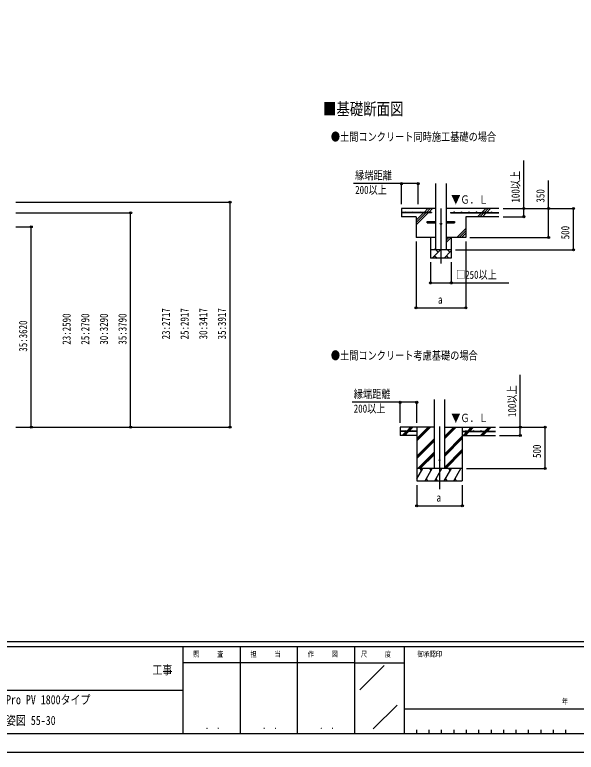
# Model space of a CAD drawing. Units: millimetres, scale not verified. Extents: x -12615 to 12615, y -8910 to 8910.
# Drawn here: x 1855 to 8634, y -8910 to 0 of the extents above; entities that cross this region are included whole.
import ezdxf
from ezdxf.enums import TextEntityAlignment as Align

# ---------------------------------------------------------------- set-up
doc = ezdxf.new("R2010")
doc.units = ezdxf.units.MM
doc.header["$LTSCALE"] = 40
for name, color, linetype in [('0-2_USER1', 3, 'Continuous'), ('0-3_YKK_12', 2, 'Continuous'), ('0-4_YKK_13', 4, 'Continuous'), ('0-5_YKK_A1', 4, 'Continuous'), ('0-6_YKK_D', 6, 'Continuous'), ('0-7_YKK_ZWAK', 7, 'Continuous')]:
    doc.layers.add(name, color=color, linetype=linetype)
doc.styles.add('ＭＳ ゴシック', font='')
doc.styles.get('ＭＳ ゴシック').set_extended_font_data('MS Gothic')

msp = doc.modelspace()

# ---------------------------------------------------------------- linework, layer by layer
at = {"layer": '0-3_YKK_12'}
for p, q in [((7000.22, -2340.08), (7000.22, -3006.03)), ((6983.15, -4972.97), (6983.15, -5732.18))]:
    msp.add_line(p, q, dxfattribs=at)
at = {"layer": '0-4_YKK_13'}
for p, q in [((6835.22, -2497.08), (6937.72, -2497.08)), ((6835.22, -2513.08), (6835.22, -2497.08)), ((6835.22, -2513.08), (6937.72, -2513.08)), ((7062.72, -2497.08), (7165.22, -2497.08)), ((7062.72, -2513.08), (7165.22, -2513.08)), ((7165.22, -2497.08), (7165.22, -2513.08))]:
    msp.add_line(p, q, dxfattribs=at)
for centre, radius in [((7000.22, -2525.08), 8), ((6983.15, -5382.18), 5)]:
    msp.add_circle(centre, radius, dxfattribs=at)
at = {"layer": '0-5_YKK_A1'}
for p, q in [((6937.72, -2840.08), (6937.72, -2040.08)), ((7062.72, -2040.08), (7062.72, -2840.08)), ((6937.72, -2340.08), (6525.22, -2340.08)), ((6525.22, -2340.08), (6525.22, -2440.08)), ((6885.22, -2387.58), (6525.22, -2387.58)), ((6885.22, -2392.58), (6525.22, -2392.58)), ((6700.22, -2540.08), (6847.72, -2392.58)), ((6700.22, -2483.52), (6791.15, -2392.58)), ((6700.22, -2511.8), (6819.43, -2392.58)), ((6796.15, -2387.58), (6843.65, -2340.08)), ((6824.43, -2387.58), (6871.93, -2340.08)), ((6852.72, -2387.58), (6900.22, -2340.08)), ((6885.22, -2387.58), (6885.22, -2392.58)), ((7700.22, -2340.08), (7062.72, -2340.08)), ((7115.22, -2387.58), (7700.22, -2387.58)), ((7115.22, -2387.58), (7115.22, -2392.58)), ((7115.22, -2392.58), (7700.22, -2392.58)), ((7443.65, -2440.08), (7491.15, -2392.58)), ((7471.93, -2440.08), (7519.43, -2392.58)), ((7496.15, -2387.58), (7543.65, -2340.08)), ((7500.22, -2440.08), (7547.72, -2392.58)), ((7524.43, -2387.58), (7571.93, -2340.08)), ((7552.72, -2387.58), (7600.22, -2340.08)), ((6700.22, -2440.08), (6525.22, -2440.08)), ((6700.22, -2440.08), (6700.22, -2690.08)), ((7700.22, -2440.08), (7300.22, -2440.08)), ((7300.22, -2440.08), (7300.22, -2690.08)), ((7193.65, -2690.08), (7300.22, -2583.52)), ((7221.93, -2690.08), (7300.22, -2611.8)), ((7250.22, -2690.08), (7300.22, -2640.08)), ((6937.72, -2690.08), (6700.22, -2690.08)), ((6875.22, -2690.08), (6875.22, -2940.08)), ((7062.72, -2751.75), (7124.38, -2690.08)), ((7062.72, -2723.47), (7096.1, -2690.08)), ((7300.22, -2690.08), (7062.72, -2690.08)), ((7125.22, -2690.08), (7125.22, -2940.08)), ((7125.22, -2840.08), (6875.22, -2840.08)), ((6895.95, -2940.08), (6995.95, -2840.08)), ((6917.82, -2840.08), (6937.72, -2820.18)), ((6967.4, -2868.64), (6938.85, -2840.08)), ((7108.82, -2868.64), (7080.27, -2840.08)), ((7125.22, -2940.08), (6875.22, -2940.08)), ((6924.51, -2911.53), (6953.06, -2940.08)), ((7037.37, -2940.08), (7125.22, -2852.24)), ((7065.93, -2911.53), (7094.48, -2940.08)), ((6920.65, -5482.18), (6920.65, -4646.83)), ((7045.65, -5482.18), (7045.65, -4646.83)), ((6587.12, -5029.68), (6634.62, -4982.18)), ((6601.26, -5029.68), (6648.76, -4982.18)), ((6615.4, -5029.68), (6662.9, -4982.18)), ((6708.15, -4982.18), (6708.15, -5632.18)), ((6708.15, -5149.06), (6875.04, -4982.18)), ((6708.15, -5134.92), (6860.89, -4982.18)), ((6708.15, -5120.78), (6846.75, -4982.18)), ((7045.65, -5119.93), (7183.4, -4982.18)), ((7045.65, -5105.79), (7169.26, -4982.18)), ((7045.65, -5091.65), (7155.12, -4982.18)), ((7045.65, -4982.18), (7658.15, -4982.18)), ((7258.15, -4982.18), (7258.15, -5632.18)), ((7319.75, -5029.68), (7367.25, -4982.18)), ((7333.89, -5029.68), (7381.39, -4982.18)), ((7348.04, -5029.68), (7395.54, -4982.18)), ((7531.88, -5029.68), (7579.38, -4982.18)), ((7546.03, -5029.68), (7593.53, -4982.18)), ((7560.17, -5029.68), (7607.67, -4982.18)), ((6708.15, -5029.68), (6508.15, -5029.68)), ((6708.15, -5034.68), (6508.15, -5034.68)), ((6536.02, -5080.78), (6582.12, -5034.68)), ((6548.76, -5082.18), (6596.26, -5034.68)), ((6562.9, -5082.18), (6610.4, -5034.68)), ((6708.15, -5029.68), (6708.15, -5034.68)), ((7258.15, -5029.68), (7658.15, -5029.68)), ((7258.15, -5029.68), (7258.15, -5034.68)), ((7258.15, -5034.68), (7658.15, -5034.68)), ((7267.25, -5082.18), (7314.75, -5034.68)), ((7281.39, -5082.18), (7328.89, -5034.68)), ((7295.54, -5082.18), (7343.04, -5034.68)), ((7479.38, -5082.18), (7526.88, -5034.68)), ((7493.53, -5082.18), (7541.03, -5034.68)), ((7507.67, -5082.18), (7555.17, -5034.68)), ((6708.15, -5082.18), (6508.15, -5082.18)), ((6708.15, -5332.91), (6920.65, -5120.41)), ((6708.15, -5347.05), (6920.65, -5134.55)), ((6708.15, -5361.19), (6920.65, -5148.7)), ((7045.65, -5303.78), (7258.15, -5091.28)), ((7045.65, -5317.92), (7258.15, -5105.42)), ((7045.65, -5332.06), (7258.15, -5119.56)), ((7258.15, -5082.18), (7658.15, -5082.18)), ((7045.65, -5465.91), (7258.15, -5253.41)), ((6721.01, -5482.18), (6920.65, -5282.54)), ((6735.16, -5482.18), (6920.65, -5296.68)), ((6749.3, -5482.18), (6920.65, -5310.83)), ((7045.65, -5480.05), (7258.15, -5267.55)), ((7057.66, -5482.18), (7258.15, -5281.69)), ((7258.15, -5482.18), (6708.15, -5482.18)), ((6708.15, -5607.63), (6780.58, -5482.18)), ((6765.58, -5508.17), (6750.58, -5482.18)), ((6809.45, -5632.18), (6896.05, -5482.18)), ((6881.05, -5508.16), (6866.05, -5482.18)), ((6924.92, -5632.18), (7011.52, -5482.18)), ((6996.52, -5508.17), (6981.52, -5482.18)), ((7040.39, -5632.18), (7126.99, -5482.18)), ((7111.99, -5508.17), (7096.99, -5482.18)), ((7155.86, -5632.18), (7242.46, -5482.18)), ((7212.46, -5482.18), (7212.46, -5482.18)), ((6824.45, -5606.2), (6839.45, -5632.18)), ((6939.92, -5606.2), (6954.92, -5632.18)), ((7055.39, -5606.2), (7070.39, -5632.18)), ((7170.86, -5606.2), (7185.86, -5632.18)), ((6708.15, -5632.18), (7258.15, -5632.18))]:
    msp.add_line(p, q, dxfattribs=at)
msp.add_lwpolyline([(6920.65, -4982.18), (6508.15, -4982.18), (6508.15, -5082.18)], dxfattribs=at)
for centre in [(6570.22, -2385.08), (6660.22, -2385.08), (6750.22, -2385.08), (6840.22, -2385.08), (7160.22, -2385.08), (7250.22, -2385.08), (7340.22, -2385.08), (7430.22, -2385.08), (7520.22, -2385.08), (7610.22, -2385.08), (6573.15, -5027.18), (6663.15, -5027.18), (7303.15, -5027.18), (7393.15, -5027.18), (7483.15, -5027.18), (7573.15, -5027.18)]:
    msp.add_circle(centre, 2.5, dxfattribs=at)
at = {"layer": '0-6_YKK_D'}
for p, q in [((6525.22, -2290.08), (6525.22, -2039.08)), ((6725.22, -2290.08), (6725.22, -2039.08)), ((1867.81, -2264.74), (4454.96, -2264.74)), ((4453.96, -4982.18), (4453.96, -2264.74)), ((1867.81, -2392.18), (3254.96, -2392.18)), ((3253.96, -4982.18), (3253.96, -2392.18)), ((7750.22, -2340.08), (8001.22, -2340.08)), ((7750.22, -2340.08), (8601.22, -2340.08)), ((7750.22, -2340.08), (8301.22, -2340.08)), ((8600.22, -2840.08), (8600.22, -2340.08)), ((7750.22, -2440.08), (8001.22, -2440.08)), ((1867.81, -2562.18), (2054.96, -2562.18)), ((2053.96, -4982.18), (2053.96, -2562.18)), ((6700.22, -2740.08), (6700.22, -3541.08)), ((7301.22, -2740.08), (7301.22, -3541.08)), ((7350.22, -2690.08), (8301.22, -2690.08)), ((7175.22, -2840.08), (8601.22, -2840.08)), ((6875.22, -2990.08), (6875.22, -3241.08)), ((7125.22, -2990.08), (7125.22, -3241.08)), ((6700.22, -3540.08), (7301.22, -3540.08)), ((6508.15, -4932.18), (6508.15, -4681.18)), ((6708.15, -4932.18), (6708.15, -4681.18)), ((1867.81, -4982.18), (2054.96, -4982.18)), ((1867.81, -4982.18), (4454.96, -4982.18)), ((1868.81, -4982.18), (3254.96, -4982.18)), ((7708.15, -4982.18), (8259.15, -4982.18)), ((7708.15, -4982.18), (7959.15, -4982.18)), ((8258.15, -5482.18), (8258.15, -4982.18)), ((7708.15, -5082.18), (7959.15, -5082.18)), ((7308.15, -5482.18), (8259.15, -5482.18)), ((6708.15, -5682.18), (6708.15, -5933.18)), ((7258.15, -5682.18), (7258.15, -5933.18)), ((6708.15, -5932.18), (7258.15, -5932.18))]:
    msp.add_line(p, q, dxfattribs=at)
for points in [[(8000.22, -2440.08), (8000.22, -2340.08), (8000.22, -1759.48)], [(6725.22, -2040.08), (6525.22, -2040.08), (5944.62, -2040.08)], [(8300.22, -2690.08), (8300.22, -2340.08), (8300.22, -2004.28)], [(6875.22, -3240.08), (7125.22, -3240.08), (7821.02, -3240.08)], [(7958.15, -5082.18), (7958.15, -4982.18), (7958.15, -4350.58)], [(6708.15, -4682.18), (6508.15, -4682.18), (5927.55, -4682.18)]]:
    msp.add_lwpolyline(points, dxfattribs=at)
for centre in [(6525.22, -2040.08), (6725.22, -2040.08), (4453.96, -2264.74), (3253.96, -2392.18), (8000.22, -2340.08), (8300.22, -2340.08), (8600.22, -2340.08), (8000.22, -2440.08), (2053.96, -2562.18), (8300.22, -2690.08), (8600.22, -2840.08), (6875.22, -3240.08), (7125.22, -3240.08), (6700.22, -3540.08), (7301.22, -3540.08), (6508.15, -4682.18), (6708.15, -4682.18), (2053.96, -4982.18), (3253.96, -4982.18), (4453.96, -4982.18), (7958.15, -4982.18), (8258.15, -4982.18), (7958.15, -5082.18), (8258.15, -5482.18), (6708.15, -5932.18), (7258.15, -5932.18)]:
    msp.add_circle(centre, 12.75, dxfattribs=at)
at = {"layer": '0-7_YKK_ZWAK'}
for p, q in [((11685.06, -7575), (-11714.94, -7575)), ((3885.06, -7635), (-14.94, -7635)), ((4575.06, -7635), (4575.06, -8685)), ((5265.06, -7635), (5265.06, -8685)), ((5955.06, -7635), (5955.06, -8685)), ((6555.06, -7635), (5955.06, -7635)), ((9652.56, -7635), (6555.06, -7635)), ((6555.06, -7635), (6555.06, -8685)), ((5955.06, -7830), (3885.06, -7830)), ((5955.06, -7830), (6555.06, -7830)), ((6021.31, -8154.87), (6315.11, -7861.08)), ((-14.94, -8160), (3885.06, -8160)), ((6182.02, -8627.97), (6470.68, -8339.3)), ((6555.06, -8385), (9652.56, -8385)), ((6705.06, -8640), (6705.06, -8685)), ((6855.06, -8640), (6855.06, -8685)), ((7005.06, -8640), (7005.06, -8685)), ((7155.06, -8640), (7155.06, -8685)), ((7305.06, -8640), (7305.06, -8685)), ((7455.06, -8640), (7455.06, -8685)), ((7605.06, -8640), (7605.06, -8685)), ((7755.06, -8640), (7755.06, -8685)), ((7905.06, -8640), (7905.06, -8685)), ((8055.06, -8640), (8055.06, -8685)), ((8205.06, -8640), (8205.06, -8685)), ((8355.06, -8640), (8355.06, -8685)), ((8505.06, -8640), (8505.06, -8685)), ((-14.94, -8685), (3885.06, -8685)), ((3885.06, -8685), (5955.06, -8685)), ((5955.06, -8685), (6555.06, -8685)), ((6555.06, -8685), (9652.56, -8685))]:
    msp.add_line(p, q, dxfattribs=at)
msp.add_lwpolyline([(-12615, -8910), (12615, -8910), (12615, 8910), (-12615, 8910)], close=True, dxfattribs=at)
msp.add_lwpolyline([(5955.06, -7635), (3885.06, -7635), (3885.06, -8685)], dxfattribs=at)

# ---------------------------------------------------------------- texts
at = {"layer": '0-2_USER1', "style": 'ＭＳ ゴシック', "width": 0.8}
for s, height, p in [('■基礎断面図', 148.5, (5576.58, -1256.35)), ('●土間コンクリート同時施工基礎の場合', 98.97, (5671.33, -1554.26)), ('●土間コンクリート考慮基礎の場合', 98.97, (5671.33, -4196.36)), ('カーポート ジーポートPro PV 1800タイプ\u3000', 110, (489.47, -8363.23)), ('1台用 単体 柱6本仕様 姿図 55-30', 110, (489.47, -8613.23))]:
    msp.add_text(s, height=height, dxfattribs=at).set_placement(p, align=Align.BOTTOM_LEFT)
at = {"layer": '0-5_YKK_A1', "style": 'ＭＳ ゴシック', "width": 0.8}
for p in [(7124.8, -2313.01), (7124.8, -4951.52)]:
    msp.add_text('▼Ｇ．Ｌ', height=98.97, dxfattribs=at).set_placement(p, align=Align.BOTTOM_LEFT)
at = {"layer": '0-6_YKK_D', "style": 'ＭＳ ゴシック', "width": 0.8}
for s, p in [('縁端距離', (5964.62, -2020.08)), ('200以上', (5964.62, -2195.08)), ('□250以上', (7181.82, -3220.08)), ('a', (6964.72, -3520.08)), ('縁端距離', (5947.55, -4662.18)), ('200以上', (5947.55, -4837.18)), ('a', (6947.15, -5912.18))]:
    msp.add_text(s, height=98.97, dxfattribs=at).set_placement(p, align=Align.BOTTOM_LEFT)
for s, p in [('100以上', (7980.22, -2269.08)), ('350', (8280.22, -2269.08)), ('500', (8580.22, -2712.48)), ('23:2717', (3758.96, -3922.26)), ('25:2917', (3983.96, -3922.26)), ('30:3417', (4208.96, -3922.26)), ('35:3917', (4433.96, -3922.26)), ('23:2590', (2558.96, -3985.98)), ('25:2790', (2783.96, -3985.98)), ('30:3290', (3008.96, -3985.98)), ('35:3790', (3233.96, -3985.98)), ('35:3620', (2033.96, -4070.98)), ('100以上', (7938.15, -4860.18)), ('500', (8238.15, -5354.58))]:
    msp.add_text(s, height=98.97, rotation=90, dxfattribs=at).set_placement(p, align=Align.BOTTOM_LEFT)
at = {"layer": '0-7_YKK_ZWAK', "style": 'ＭＳ ゴシック', "width": 0.8}
for s, height, p in [('照     査', 65.98, (4009.26, -7777.5)), ('担     当', 65.98, (4701.66, -7777.5)), ('作     図', 65.98, (5391.66, -7777.5)), ('尺     度', 65.98, (6034.26, -7777.5)), ('御承認印', 65.98, (6717.41, -7777.5)), ('工事', 110, (3517, -8002.4)), ('年        月        日', 65.98, (8459.72, -8349.64)), ('． ．', 77.75, (4155, -8653.06)), ('． ．', 77.75, (4845, -8653.06)), ('． ．', 77.75, (5535, -8653.06))]:
    msp.add_text(s, height=height, dxfattribs=at).set_placement(p, align=Align.BOTTOM_LEFT)

doc.saveas('drawing.dxf')
